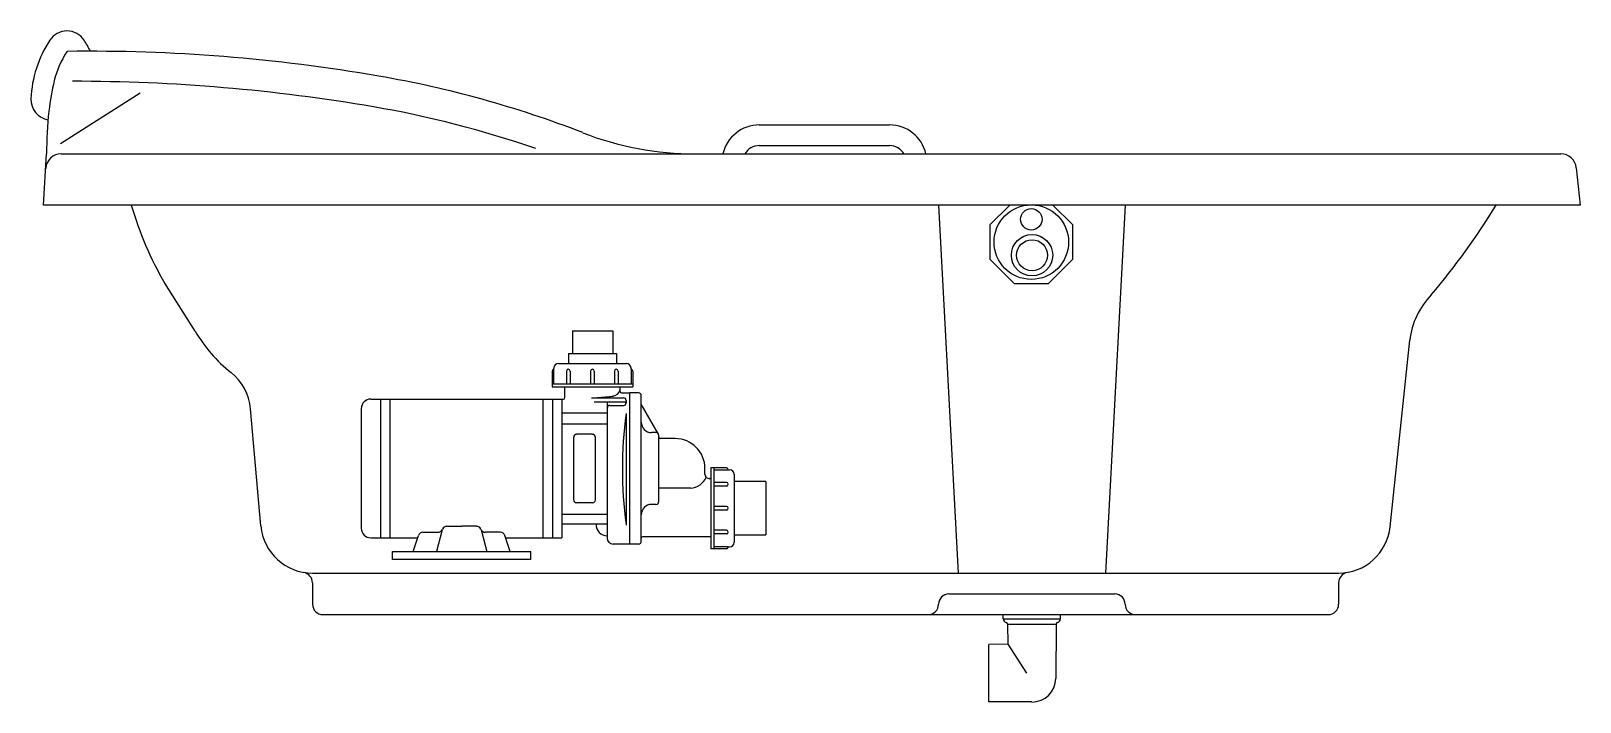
# Model space of a CAD drawing. Header units: millimetres. Extents: x -1252.3 to -1250.79, y 2239.9 to 2240.55.
import ezdxf

# ---------------------------------------------------------------- set-up
doc = ezdxf.new("R2010")
doc.units = ezdxf.units.MM
doc.header["$LTSCALE"] = 10
doc.layers.add('jacuzzi', color=1, linetype='Continuous')

msp = doc.modelspace()

# ---------------------------------------------------------------- linework, layer by layer
at = {"layer": 'jacuzzi'}
for p, q in [((-1252.2723, 2240.4441), (-1252.1946, 2240.4935)), ((-1251.5903, 2240.4624), (-1251.4631, 2240.4624)), ((-1252.289, 2240.384), (-1252.286, 2240.434)), ((-1252.2717, 2240.434), (-1251.6527, 2240.434)), ((-1251.6527, 2240.434), (-1250.8078, 2240.434)), ((-1251.5903, 2240.4421), (-1251.4631, 2240.4421)), ((-1250.7927, 2240.4203), (-1250.789, 2240.384)), ((-1250.789, 2240.384), (-1252.289, 2240.384)), ((-1251.4152, 2240.384), (-1251.3961, 2240.0245)), ((-1251.2332, 2240.384), (-1251.2523, 2240.0245)), ((-1252.1409, 2240.2608), (-1252.1707, 2240.3076)), ((-1250.9744, 2240.0698), (-1250.9553, 2240.2519)), ((-1252.0769, 2240.0707), (-1252.0869, 2240.1851)), ((-1252.0265, 2240.0245), (-1251.0247, 2240.0245)), ((-1252.0265, 2240.0152), (-1252.0265, 2239.9941)), ((-1251.0247, 2240.0152), (-1251.0247, 2239.9941)), ((-1251.4051, 2240.0043), (-1251.2432, 2240.0043)), ((-1252.0163, 2239.984), (-1251.4254, 2239.984)), ((-1251.4254, 2239.984), (-1251.0348, 2239.984)), ((-1251.3522, 2239.98), (-1251.3522, 2239.984)), ((-1251.3522, 2239.98), (-1251.2962, 2239.98)), ((-1251.2962, 2239.98), (-1251.2962, 2239.984)), ((-1251.3479, 2239.9747), (-1251.3004, 2239.9747)), ((-1251.3479, 2239.9747), (-1251.3477, 2239.9552)), ((-1251.3004, 2239.9747), (-1251.3008, 2239.9216)), ((-1251.3477, 2239.9552), (-1251.3662, 2239.955)), ((-1251.3662, 2239.9531), (-1251.3662, 2239.955)), ((-1251.3662, 2239.9004), (-1251.3662, 2239.9536)), ((-1251.3477, 2239.9552), (-1251.3294, 2239.9268)), ((-1251.3662, 2239.899), (-1251.3662, 2239.9009)), ((-1251.3242, 2239.8987), (-1251.3662, 2239.899))]:
    msp.add_line(p, q, dxfattribs=at)
at = {"layer": 'jacuzzi', "linetype": 'Continuous'}
for p, q in [((-1251.7726, 2240.2612), (-1251.7333, 2240.2612)), ((-1251.7764, 2240.239), (-1251.7295, 2240.239)), ((-1251.7908, 2240.2237), (-1251.7908, 2240.2249)), ((-1251.7908, 2240.2236), (-1251.7908, 2240.2248)), ((-1251.7908, 2240.2094), (-1251.7908, 2240.2236)), ((-1251.7863, 2240.2293), (-1251.72, 2240.2293)), ((-1251.7155, 2240.2237), (-1251.7155, 2240.2249)), ((-1251.7155, 2240.2236), (-1251.7155, 2240.2248)), ((-1251.7155, 2240.2236), (-1251.7155, 2240.2094)), ((-1251.7926, 2240.2094), (-1251.7137, 2240.2094)), ((-1251.7926, 2240.2065), (-1251.7137, 2240.2065)), ((-1251.7801, 2240.1959), (-1251.7801, 2240.2065)), ((-1251.7261, 2240.202), (-1251.7261, 2240.2065)), ((-1251.9695, 2240.1945), (-1251.7815, 2240.1945)), ((-1251.9602, 2240.1946), (-1251.9602, 2240.059)), ((-1251.9602, 2240.1945), (-1251.9602, 2240.059)), ((-1251.9509, 2240.1946), (-1251.9509, 2240.059)), ((-1251.9509, 2240.1945), (-1251.9509, 2240.059)), ((-1251.8015, 2240.1945), (-1251.8015, 2240.059)), ((-1251.7922, 2240.1945), (-1251.7922, 2240.059)), ((-1251.7829, 2240.1945), (-1251.7829, 2240.0722)), ((-1251.7829, 2240.1925), (-1251.7829, 2240.0722)), ((-1251.7542, 2240.1957), (-1251.7228, 2240.1957)), ((-1251.7516, 2240.1919), (-1251.7202, 2240.1919)), ((-1251.7362, 2240.1883), (-1251.7228, 2240.1883)), ((-1251.7247, 2240.2006), (-1251.7166, 2240.2006)), ((-1251.7247, 2240.2006), (-1251.7166, 2240.2006)), ((-1251.7202, 2240.1931), (-1251.7202, 2240.191)), ((-1251.7202, 2240.1931), (-1251.7202, 2240.1909)), ((-1251.7166, 2240.0529), (-1251.7166, 2240.2006)), ((-1251.7166, 2240.0529), (-1251.7166, 2240.2006)), ((-1251.7083, 2240.2006), (-1251.7166, 2240.2006)), ((-1251.7055, 2240.0557), (-1251.7055, 2240.1978)), ((-1251.6887, 2240.1604), (-1251.7055, 2240.1895)), ((-1251.9788, 2240.1853), (-1251.9788, 2240.0683)), ((-1251.9788, 2240.1852), (-1251.9788, 2240.0683)), ((-1251.7829, 2240.1811), (-1251.7388, 2240.1811)), ((-1251.7202, 2240.1792), (-1251.7202, 2240.0713)), ((-1251.7829, 2240.1703), (-1251.7388, 2240.1703)), ((-1251.7714, 2240.096), (-1251.7714, 2240.1573)), ((-1251.753, 2240.1601), (-1251.7686, 2240.1601)), ((-1251.7503, 2240.096), (-1251.7503, 2240.1573)), ((-1251.6911, 2240.1618), (-1251.6954, 2240.1618)), ((-1251.6883, 2240.0945), (-1251.6883, 2240.159)), ((-1251.6725, 2240.156), (-1251.6869, 2240.156)), ((-1251.6433, 2240.1212), (-1251.6433, 2240.1267)), ((-1251.6376, 2240.1273), (-1251.6376, 2240.0484)), ((-1251.6347, 2240.1273), (-1251.6347, 2240.0484)), ((-1251.6384, 2240.1168), (-1251.6389, 2240.1168)), ((-1251.6347, 2240.1255), (-1251.6193, 2240.1255)), ((-1251.6148, 2240.1211), (-1251.6148, 2240.0548)), ((-1251.6148, 2240.121), (-1251.6148, 2240.0547)), ((-1251.5838, 2240.1141), (-1251.6148, 2240.1141)), ((-1251.5838, 2240.114), (-1251.6148, 2240.114)), ((-1251.5838, 2240.1141), (-1251.5838, 2240.0659)), ((-1251.5838, 2240.114), (-1251.5838, 2240.0621)), ((-1251.6572, 2240.1074), (-1251.6883, 2240.1074)), ((-1251.7829, 2240.0822), (-1251.7829, 2240.0722)), ((-1251.7829, 2240.0821), (-1251.7388, 2240.0821)), ((-1251.7829, 2240.0821), (-1251.7829, 2240.0722)), ((-1251.753, 2240.0933), (-1251.7686, 2240.0933)), ((-1251.7388, 2240.0822), (-1251.7388, 2240.0722)), ((-1251.7388, 2240.0821), (-1251.7388, 2240.0722)), ((-1251.6911, 2240.0917), (-1251.6954, 2240.0917)), ((-1251.8998, 2240.0668), (-1251.9054, 2240.0457)), ((-1251.8998, 2240.0668), (-1251.9054, 2240.0456)), ((-1251.8953, 2240.0703), (-1251.8808, 2240.0703)), ((-1251.8953, 2240.0703), (-1251.8808, 2240.0703)), ((-1251.8663, 2240.0703), (-1251.8808, 2240.0703)), ((-1251.8663, 2240.0703), (-1251.8808, 2240.0703)), ((-1251.8618, 2240.0668), (-1251.8563, 2240.0457)), ((-1251.8618, 2240.0668), (-1251.8563, 2240.0456)), ((-1251.7388, 2240.0722), (-1251.7829, 2240.0722)), ((-1251.7829, 2240.0722), (-1251.7829, 2240.059)), ((-1251.7829, 2240.0722), (-1251.7829, 2240.059)), ((-1251.5838, 2240.0696), (-1251.5838, 2240.0659)), ((-1251.9695, 2240.059), (-1251.9237, 2240.059)), ((-1251.9695, 2240.059), (-1251.9237, 2240.059)), ((-1251.9282, 2240.0457), (-1251.923, 2240.0613)), ((-1251.9282, 2240.0456), (-1251.923, 2240.0613)), ((-1251.9186, 2240.0645), (-1251.904, 2240.0645)), ((-1251.9186, 2240.0644), (-1251.904, 2240.0644)), ((-1251.8431, 2240.0645), (-1251.8577, 2240.0645)), ((-1251.8431, 2240.0644), (-1251.8577, 2240.0644)), ((-1251.8335, 2240.0457), (-1251.8387, 2240.0613)), ((-1251.8335, 2240.0456), (-1251.8387, 2240.0613)), ((-1251.8379, 2240.059), (-1251.7829, 2240.059)), ((-1251.7388, 2240.0609), (-1251.7388, 2240.0588)), ((-1251.7388, 2240.0609), (-1251.7388, 2240.0588)), ((-1251.7166, 2240.0529), (-1251.733, 2240.0529)), ((-1251.7083, 2240.0529), (-1251.7166, 2240.0529)), ((-1251.6376, 2240.06), (-1251.7041, 2240.06)), ((-1251.5838, 2240.0616), (-1251.6148, 2240.0616)), ((-1251.5838, 2240.0659), (-1251.5838, 2240.0622)), ((-1251.9484, 2240.0457), (-1251.8132, 2240.0457)), ((-1251.9484, 2240.0379), (-1251.9484, 2240.0457)), ((-1251.9484, 2240.0456), (-1251.8132, 2240.0456)), ((-1251.9484, 2240.0378), (-1251.9484, 2240.0456)), ((-1251.8132, 2240.0379), (-1251.9484, 2240.0379)), ((-1251.8132, 2240.0378), (-1251.9484, 2240.0378)), ((-1251.8132, 2240.0379), (-1251.8132, 2240.0457)), ((-1251.8132, 2240.0378), (-1251.8132, 2240.0456)), ((-1251.6205, 2240.0502), (-1251.6347, 2240.0502)), ((-1251.6205, 2240.0503), (-1251.6193, 2240.0503)), ((-1251.6205, 2240.0502), (-1251.6193, 2240.0502))]:
    msp.add_line(p, q, dxfattribs=at)
at = {"layer": 'jacuzzi'}
for points in [[(-1252.2432, 2240.5342, 0.027554), (-1252.2494, 2240.545, 0.540451), (-1252.2829, 2240.545, 0.135166), (-1252.3013, 2240.4878, 0.377838), (-1252.2846, 2240.4672)], [(-1251.8084, 2240.4391, 0.040988), (-1251.9669, 2240.4799, 0.042463), (-1252.2607, 2240.5049)]]:
    msp.add_lwpolyline(points, format="xyb", dxfattribs=at)
for points in [[(-1251.3458, 2240.384), (-1251.3652, 2240.3646), (-1251.3652, 2240.3311), (-1251.3415, 2240.3074), (-1251.3411, 2240.3074)], [(-1251.3415, 2240.3074), (-1251.308, 2240.3074), (-1251.2843, 2240.3311), (-1251.2843, 2240.3646), (-1251.3037, 2240.384)]]:
    msp.add_lwpolyline(points, dxfattribs=at)
at = {"layer": 'jacuzzi', "linetype": 'Continuous'}
for points in [[(-1251.7726, 2240.2613), (-1251.7726, 2240.239)], [(-1251.7333, 2240.2613), (-1251.7333, 2240.239)], [(-1251.7764, 2240.239), (-1251.7764, 2240.2294)], [(-1251.7295, 2240.239), (-1251.7295, 2240.2293)], [(-1251.7926, 2240.2218), (-1251.7926, 2240.2065)], [(-1251.7785, 2240.2218), (-1251.7785, 2240.2094)], [(-1251.7749, 2240.2218), (-1251.7749, 2240.2094)], [(-1251.755, 2240.2218), (-1251.755, 2240.2094)], [(-1251.7514, 2240.2218), (-1251.7514, 2240.2094)], [(-1251.7317, 2240.2218), (-1251.7317, 2240.2094)], [(-1251.7281, 2240.2218), (-1251.7281, 2240.2094)], [(-1251.7137, 2240.2218), (-1251.7137, 2240.2065)], [(-1251.7388, 2240.1919), (-1251.7388, 2240.0821)], [(-1251.6223, 2240.1273), (-1251.6376, 2240.1273)], [(-1251.6223, 2240.1132), (-1251.6347, 2240.1132)], [(-1251.6223, 2240.1096), (-1251.6347, 2240.1096)], [(-1251.6223, 2240.0897), (-1251.6347, 2240.0897)], [(-1251.6223, 2240.0861), (-1251.6347, 2240.0861)], [(-1251.7388, 2240.0722), (-1251.7388, 2240.0674), (-1251.7388, 2240.0609)], [(-1251.7388, 2240.0722), (-1251.7388, 2240.0673), (-1251.7388, 2240.0609)], [(-1251.6223, 2240.0664), (-1251.6347, 2240.0664)], [(-1251.6223, 2240.0628), (-1251.6347, 2240.0628)], [(-1251.6223, 2240.0484), (-1251.6376, 2240.0484)]]:
    msp.add_lwpolyline(points, dxfattribs=at)
msp.add_lwpolyline([(-1251.7542, 2240.1957, 0.008376), (-1251.7463, 2240.1961, 0.008376), (-1251.7383, 2240.1968, 0.00574), (-1251.7329, 2240.1975, 0.000724), (-1251.7322, 2240.1976)], format="xyb", dxfattribs=at)
at = {"layer": 'jacuzzi'}
for centre, radius in [((-1251.3247, 2240.3478), 0.0364), ((-1251.3247, 2240.3701), 0.0105), ((-1251.324, 2240.335), 0.0202), ((-1251.324, 2240.335), 0.0151)]:
    msp.add_circle(centre, radius, dxfattribs=at)
for centre, radius, start, end in [((-1252.1882, 2240.483), 0.0931, 147.1078, 165.9638), ((-1252.2656, 2240.533), 0.001, 90.8219, 147.1078), ((-1252.2423, 2238.9097), 1.6245, 80.0574, 90.8219), ((-1252.0706, 2240.4536), 0.2143, 165.9638, 174.0879), ((-1252.1359, 2239.494), 1.0307, 68.7653, 80.2741), ((-1251.8816, 2240.434), 0.4044, 174.0879, 180), ((-1251.5903, 2240.4259), 0.0364, 90, 167.1166), ((-1251.4631, 2240.4259), 0.0364, 12.8396, 90), ((-1251.6527, 2240.7376), 0.3036, 248.7653, 270), ((-1252.2717, 2240.4188), 0.0152, 90, 176.5664), ((-1251.5903, 2240.4259), 0.0162, 90, 150), ((-1251.4631, 2240.4259), 0.0162, 30, 90), ((-1250.8078, 2240.4188), 0.0152, 5.7106, 90), ((-1251.8708, 2240.4807), 0.3463, 196.2111, 210), ((-1251.475, 2240.754), 0.7084, 319.7652, 328.5172), ((-1250.8787, 2240.2429), 0.0771, 136.0591, 173.3), ((-1252.0182, 2240.3317), 0.1417, 210, 231.7461), ((-1252.1373, 2240.1807), 0.0506, 5, 51.7461), ((-1252.0265, 2240.0751), 0.0506, 185, 270), ((-1251.0247, 2240.0751), 0.0506, 270, 354), ((-1252.0366, 2240.0152), 0.0101, 0, 80.4059), ((-1251.0146, 2240.0152), 0.0101, 99.5941, 180), ((-1252.0163, 2239.9941), 0.0101, 180, 270), ((-1251.4254, 2239.9941), 0.0101, 270, 0), ((-1251.4051, 2239.9941), 0.0101, 90, 180), ((-1251.2432, 2239.9941), 0.0101, 0, 90), ((-1251.223, 2239.9941), 0.0101, 180, 270), ((-1251.0348, 2239.9941), 0.0101, 270, 0), ((-1251.3483, 2239.98), 0.0039, 180, 257.8805), ((-1251.3494, 2239.9747), 0.0015, 0.5, 77.8805), ((-1251.2989, 2239.9747), 0.0015, 102.1195, 179.5), ((-1251.3001, 2239.98), 0.0039, 282.1195, 0), ((-1251.324, 2239.9218), 0.0232, 269.5, 359.5)]:
    msp.add_arc(centre, radius, start, end, dxfattribs=at)
at = {"layer": 'jacuzzi', "linetype": 'Continuous'}
for centre, radius, start, end in [((-1251.7908, 2240.2218), 0.0018, 90, 180), ((-1251.7863, 2240.2248), 0.0045, 90, 180), ((-1251.7767, 2240.2218), 0.0018, 0, 180), ((-1251.7532, 2240.2218), 0.0018, 0, 180), ((-1251.7299, 2240.2218), 0.0018, 0, 180), ((-1251.72, 2240.2248), 0.0045, 0, 90), ((-1251.7155, 2240.2218), 0.0018, 0, 90), ((-1251.7338, 2240.2054), 0.00798, 273.3278, 346.1608), ((-1251.9695, 2240.1853), 0.00928, 90, 180), ((-1251.9695, 2240.1852), 0.00928, 90, 180), ((-1251.7815, 2240.1959), 0.00141, 270, 0), ((-1251.7362, 2240.1857), 0.00261, 90, 180), ((-1251.7247, 2240.202), 0.00141, 180, 270), ((-1251.7247, 2240.202), 0.00141, 180, 270), ((-1251.7228, 2240.1931), 0.00261, 0, 90), ((-1251.7228, 2240.1909), 0.00261, 270, 0), ((-1251.7083, 2240.1978), 0.00279, 0, 90), ((-1251.3171, 2240.1263), 0.4068, 172.3703, 187.6297), ((-1251.3171, 2240.1262), 0.4068, 172.3703, 187.6297), ((-1251.6954, 2240.1719), 0.0101, 180, 270), ((-1251.7686, 2240.1573), 0.00278, 90, 180), ((-1251.753, 2240.1573), 0.00278, 0, 90), ((-1251.6911, 2240.159), 0.00279, 0, 90), ((-1251.6869, 2240.1574), 0.00142, 180, 270), ((-1251.6725, 2240.1267), 0.0292, 0, 90), ((-1251.6223, 2240.1255), 0.0018, 0, 90), ((-1251.6584, 2240.1254), 0.0179, 273.8645, 336.2532), ((-1251.6389, 2240.1212), 0.00441, 180, 270), ((-1251.6384, 2240.1176), 0.000743, 270, 345.1417), ((-1251.6223, 2240.1114), 0.0018, 270, 90), ((-1251.6193, 2240.121), 0.0045, 0, 90), ((-1251.7686, 2240.096), 0.00278, 180, 270), ((-1251.753, 2240.096), 0.00278, 270, 0), ((-1251.6954, 2240.0816), 0.0101, 90, 180), ((-1251.6911, 2240.0945), 0.00279, 270, 0), ((-1251.6223, 2240.0879), 0.0018, 270, 90), ((-1251.9695, 2240.0683), 0.00928, 180, 270), ((-1251.9695, 2240.0683), 0.00928, 180, 270), ((-1251.904, 2240.0691), 0.00464, 270, 338.1026), ((-1251.904, 2240.0691), 0.00464, 270, 338.1026), ((-1251.8953, 2240.0657), 0.00464, 90, 158.1026), ((-1251.8953, 2240.0656), 0.00464, 90, 158.1026), ((-1251.8663, 2240.0657), 0.00464, 21.8974, 90), ((-1251.8663, 2240.0656), 0.00464, 21.8974, 90), ((-1251.8577, 2240.0691), 0.00464, 201.8974, 270), ((-1251.8577, 2240.0691), 0.00464, 201.8974, 270), ((-1251.7383, 2240.0722), 0.0113, 180, 267.6128), ((-1251.7383, 2240.0722), 0.0113, 180, 267.6128), ((-1251.6223, 2240.0646), 0.0018, 270, 90), ((-1251.9186, 2240.0599), 0.00464, 90, 161.6055), ((-1251.9186, 2240.0598), 0.00464, 90, 161.6055), ((-1251.8431, 2240.0599), 0.00464, 18.3945, 90), ((-1251.8431, 2240.0598), 0.00464, 18.3945, 90), ((-1251.733, 2240.0588), 0.00585, 180, 270), ((-1251.733, 2240.0588), 0.00585, 180, 270), ((-1251.7083, 2240.0557), 0.00279, 270, 0), ((-1251.7041, 2240.0586), 0.00142, 90, 180), ((-1251.6193, 2240.0547), 0.0045, 270, 0), ((-1251.6223, 2240.0502), 0.0018, 270, 0)]:
    msp.add_arc(centre, radius, start, end, dxfattribs=at)

doc.saveas('drawing.dxf')
